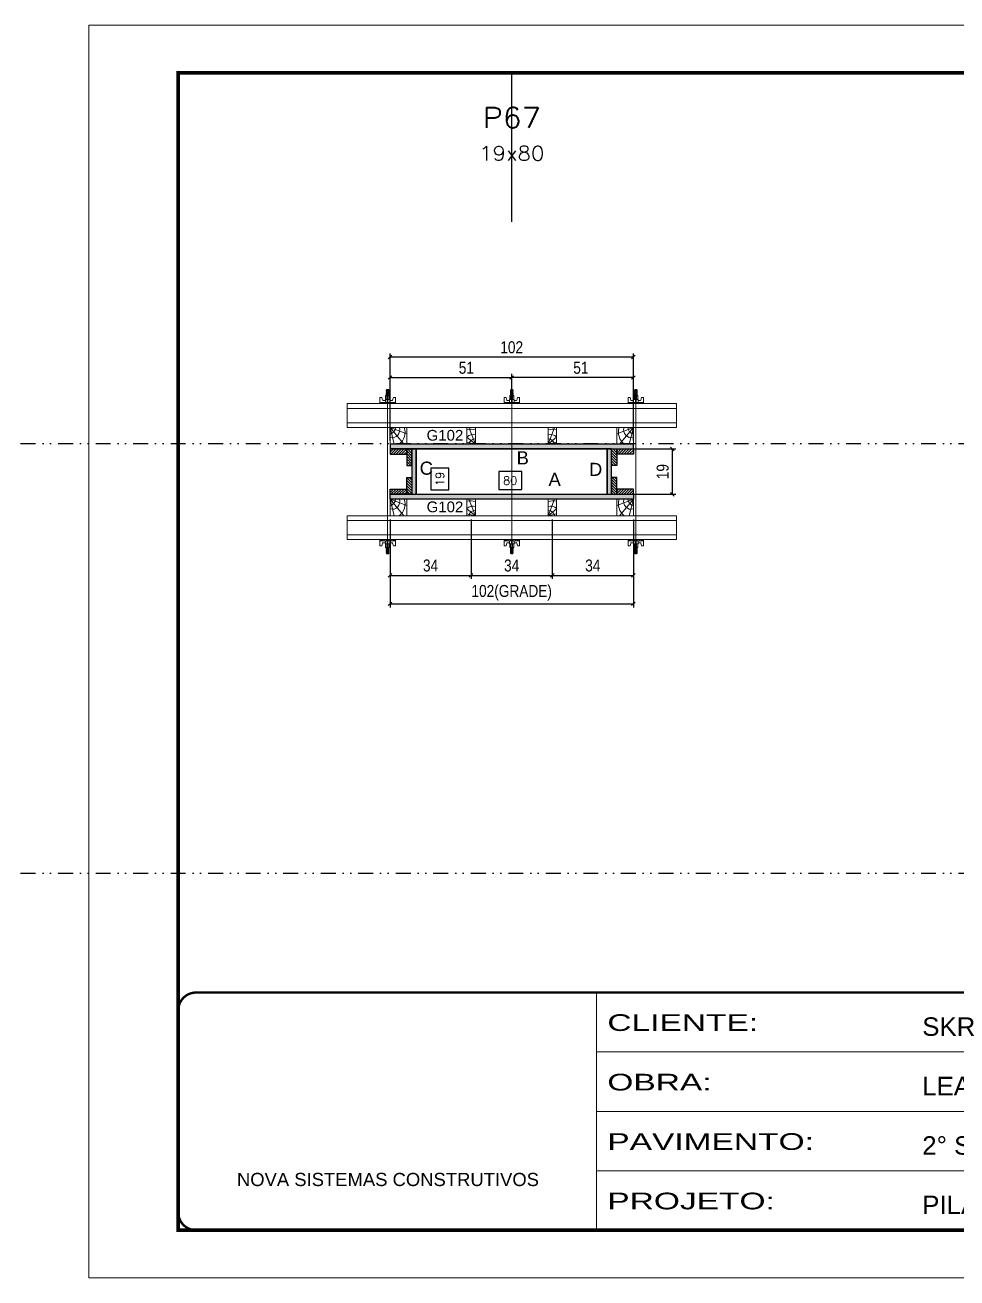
# Model space of a CAD drawing. Extents: x 13513 to 27878, y -21631 to 6985.
# Drawn here: x 19129 to 19910, y -957 to 93 of the extents above; entities that cross this region are included whole.
import ezdxf
from ezdxf.enums import TextEntityAlignment as Align

# ---------------------------------------------------------------- set-up
doc = ezdxf.new("R2010")
doc.units = 0
for name, pattern in [('CONTINUO', [0]), ('DASHED', [0.75, 0.5, -0.25]), ('DIVIDE2', [0.625, 0.25, -0.125, 0, -0.125, 0, -0.125]), ('HIDDEN', [0.375, 0.25, -0.125])]:
    doc.linetypes.add(name, pattern=pattern)
for name, color, linetype in [('CHAPA', 1, 'Continuous'), ('COTA', 241, 'Continuous'), ('MEIO_PONT', 93, 'Continuous'), ('Nível', 160, 'Continuous'), ('Painéis', 200, 'Continuous'), ('SARRAFO', 251, 'Continuous'), ('Texto de Titulo', 7, 'Continuous'), ('Texto Qtd Sarr', 242, 'Continuous'), ('TEXTO_GERAL', 7, 'Continuous')]:
    doc.layers.add(name, color=color, linetype=linetype)
for name, color, linetype, lineweight in [('Folhas', 255, 'Continuous', 9), ('Hachura', 251, 'Continuous', 9), ('Madeira', 126, 'Continuous', 18), ('Perfil Metálico', 224, 'Continuous', 18), ('SARRAFO DE PRESSAO', 251, 'DASHED', 9), ('Texto Seção', 7, 'Continuous', 15)]:
    doc.layers.add(name, color=color, linetype=linetype, lineweight=lineweight)
doc.styles.add('ARIAL', font='arial.ttf')
doc.styles.add('COTA TECNICA 2X', font='techl___.ttf', dxfattribs={"height": 10})
doc.styles.add('ROMANS', font='romans.shx')
doc.styles.add('SANSSERIF', font='sas_____.pfb')
doc.styles.add('Tecnologia', font='')
doc.styles.get('Tecnologia').set_extended_font_data('Forgotten Futurist')
doc.dimstyles.new('SECAO PILAR', dxfattribs={"dimtxt": 10, "dimasz": 3, "dimexe": 3, "dimexo": 3, "dimgap": 3, "dimtad": 1, "dimdec": 1, "dimlfac": 0.5, "dimzin": 12, "dimdsep": 46, "dimtxsty": 'COTA TECNICA 2X', "dimblk1": 'OBLIQUE', "dimblk2": 'OBLIQUE', "dimsah": 1, "dimcen": 0.9, "dimclrd": 256, "dimclre": 256, "dimclrt": 256, "dimadec": 1, "dimazin": 3, "dimtfac": 1, "dimtdec": 1, "dimtmove": 0, "dimatfit": 3, "dimfxl": 1, "dimtolj": 1, "dimtzin": 12, "dimarcsym": 0})
doc.dimstyles.new('SECÇÃO 2', dxfattribs={"dimtxt": 7, "dimasz": 6, "dimexe": 0.18, "dimexo": 2, "dimgap": -4, "dimtad": 3, "dimdec": 1, "dimlfac": 0.5, "dimzin": 12, "dimdsep": 46, "dimtxsty": 'ROMANS', "dimblk": 'ARCHTICK', "dimcen": 0.09, "dimse1": 1, "dimse2": 1, "dimsd1": 1, "dimsd2": 1, "dimclrd": 180, "dimclre": 5, "dimclrt": 1, "dimadec": 0, "dimazin": 3, "dimtfac": 1, "dimtdec": 1, "dimtofl": 0, "dimtmove": 0, "dimatfit": 3, "dimldrblk": 'ARCHTICK', "dimfxl": 1, "dimtolj": 1, "dimtzin": 0, "dimarcsym": 0})
pattern_1 = [(225, (10135.5847, -23191.3918), (1.12253202, -1.12253202), [])]
pattern_2 = [(225, (10310.5847, -23191.3918), (1.12253202, -1.12253202), [])]
pattern_3 = [(135, (-3271.2717, 9202.9682), (-1.12253202, -1.12253202), [])]
pattern_4 = [(135, (-3331.2717, 9202.9682), (-1.12253202, -1.12253202), [])]

# ---------------------------------------------------------------- blocks, each defined once
blk = doc.blocks.new('9999999999')
at = {"color": 30, "linetype": 'CONTINUO'}
for p, q in [((98564.6, 34230.2), (98564.6, 34429.4)), ((98564.6, 34379.6), (99584, 34379.6)), ((98564.6, 34329.8), (99488, 34329.8)), ((99584, 34329.8), (99488, 34329.8)), ((99488, 34329.8), (99488, 34230.2)), ((98564.6, 34280), (99488, 34280))]:
    blk.add_line(p, q, dxfattribs=at)
at = {"color": 30, "linetype": 'CONTINUO', "const_width": 2}
blk.add_lwpolyline([(99584, 34230.2), (99584, 34414.4, 0.414214), (99569, 34429.4), (98229, 34429.4, 0.414214), (98214, 34414.4), (98214, 34245.2, 0.414214), (98229, 34230.2), (99584, 34230.2)], format="xyb", dxfattribs=at)
at = {"layer": 'Folhas'}
blk.add_lwpolyline([(98139, 34190.2), (99624, 34190.2), (99624, 35240.2), (98139, 35240.2)], close=True, dxfattribs=at)
at = {"layer": 'Folhas', "color": 30, "const_width": 3}
blk.add_lwpolyline([(98214, 34230.2), (99584, 34230.2), (99584, 35200.2), (98214, 35200.2)], close=True, dxfattribs=at)
at = {"color": 7, "linetype": 'Continuous', "ltscale": 5, "style": 'ARIAL'}
for s, height, p in [('SKR', 15.48, (98837.7, 34393.1)), ('LEAF LOEFGREN', 15.483, (98837.7, 34343.3)), ('2° SUBSOLO INFERIOR', 15.483, (98837.7, 34293.5)), ('NOVA SISTEMAS CONSTRUTIVOS', 11.059, (98263.2, 34267.2)), ('PILARES', 15.48, (98837.7, 34243.7))]:
    blk.add_text(s, height=height, dxfattribs=at).set_placement(p)
at = {"layer": 'Folhas', "color": 7, "style": 'Tecnologia', "width": 1.5}
for s, p in [('CLIENTE:', (98573.7, 34397.2)), ('OBRA:', (98573.7, 34347.3)), ('PAVIMENTO:', (98573.7, 34297.5)), ('PROJETO:', (98573.7, 34247.7))]:
    blk.add_text(s, height=14, dxfattribs=at).set_placement(p)
blk = doc.blocks.new('titulo1')
at = {"layer": 'Defpoints', "color": 252, "linetype": 'HIDDEN', "ltscale": 2}
blk.add_line((0, 0), (0, 125), dxfattribs=at)
at = {"layer": 'Defpoints', "style": 'ROMANS', "oblique": 15}
blk.add_attdef('FOLHA', text='', height=10, dxfattribs=at).set_placement((0, 15.6), align=Align.MIDDLE_CENTER)
at = {"layer": 'Texto Qtd Sarr', "color": 3, "style": 'ROMANS', "oblique": 15}
for tag, height, p in [('TITULO', 17, (0, 71.4)), ('SEÇÃO', 12, (0, 41.5))]:
    blk.add_attdef(tag, text='', height=height, dxfattribs=at).set_placement(p, align=Align.MIDDLE_CENTER)
blk = doc.blocks.new('*D1653')
at = {"layer": 'COTA', "color": 180, "lineweight": -2, "transparency": 16777216}
for p, q in [((19545, -281), (19525.6, -281)), ((19525.6, -281), (19525.6, -296)), ((19545, -296), (19545, -281)), ((19525.6, -296), (19545, -296))]:
    blk.add_line(p, q, dxfattribs=at)
at = {"layer": 'Defpoints', "color": 0, "transparency": 16777216}
for p in [(19456.5, -300), (19616.5, -300), (19616.5, -300)]:
    blk.add_point(p, dxfattribs=at)
at = {"layer": 'COTA', "color": 1, "transparency": 16777216, "insert": (19535.3, -288.5), "char_height": 7, "attachment_point": 5, "style": 'ROMANS'}
blk.add_mtext('\\A1;80', dxfattribs=at)
blk = doc.blocks.new('_ArchTick')
at = {"color": 0, "linetype": 'ByBlock', "const_width": 0.15}
blk.add_lwpolyline([(-0.5, -0.5), (0.5, 0.5)], dxfattribs=at)
blk = doc.blocks.new('*D1654')
at = {"layer": 'COTA', "color": 180, "lineweight": -2, "transparency": 16777216}
for p, q in [((19483.8, -278.1), (19468.8, -278.1)), ((19468.8, -278.1), (19468.8, -296.1)), ((19483.8, -296.1), (19483.8, -278.1)), ((19468.8, -296.1), (19483.8, -296.1))]:
    blk.add_line(p, q, dxfattribs=at)
at = {"layer": 'Defpoints', "color": 0, "transparency": 16777216}
for p in [(19456.5, -262), (19487.8, -262), (19456.5, -300)]:
    blk.add_point(p, dxfattribs=at)
at = {"layer": 'COTA', "color": 1, "transparency": 16777216, "insert": (19476.3, -287.1), "char_height": 7, "attachment_point": 5, "rotation": 90, "style": 'ROMANS'}
blk.add_mtext('\\A1;19', dxfattribs=at)
blk = doc.blocks.new('_Oblique')
at = {"color": 0, "linetype": 'ByBlock', "lineweight": -2}
blk.add_line((-0.5, -0.5), (0.5, 0.5), dxfattribs=at)
blk = doc.blocks.new('*D1671')
at = {"layer": 'COTA', "lineweight": -2, "transparency": 16777216}
for p, q in [((19623.1, -262), (19674.2, -262)), ((19671.2, -300), (19671.2, -262)), ((19623.1, -300), (19674.2, -300))]:
    blk.add_line(p, q, dxfattribs=at)
at = {"layer": 'Defpoints', "color": 0, "transparency": 16777216}
for p in [(19620.1, -262), (19671.2, -262), (19620.1, -300)]:
    blk.add_point(p, dxfattribs=at)
at = {"layer": 'COTA', "lineweight": -2, "transparency": 16777216, "xscale": 3, "yscale": 3, "zscale": 3}
for p, rotation in [((19671.2, -262), 90), ((19671.2, -300), 270)]:
    blk.add_blockref('_Oblique', p, dxfattribs=dict(at, rotation=rotation))
at = {"layer": 'COTA', "transparency": 16777216, "insert": (19663.1, -281), "char_height": 10, "attachment_point": 5, "rotation": 90, "style": 'COTA TECNICA 2X'}
blk.add_mtext('\\A1;19', dxfattribs=at)
blk = doc.blocks.new('*D1655')
at = {"layer": 'COTA', "lineweight": -2, "transparency": 16777216}
for p, q in [((19434.5, -321), (19434.5, -394.8)), ((19638.5, -321), (19638.5, -394.8)), ((19434.5, -391.8), (19638.5, -391.8))]:
    blk.add_line(p, q, dxfattribs=at)
at = {"layer": 'Defpoints', "color": 0, "transparency": 16777216}
for p in [(19434.5, -318), (19638.5, -318), (19638.5, -391.8)]:
    blk.add_point(p, dxfattribs=at)
at = {"layer": 'COTA', "lineweight": -2, "transparency": 16777216, "xscale": 3, "yscale": 3, "zscale": 3, "rotation": 180}
blk.add_blockref('_Oblique', (19434.5, -391.8), dxfattribs=at)
at = {"layer": 'COTA', "lineweight": -2, "transparency": 16777216, "xscale": 3, "yscale": 3, "zscale": 3}
blk.add_blockref('_Oblique', (19638.5, -391.8), dxfattribs=at)
at = {"layer": 'COTA', "transparency": 16777216, "insert": (19536.5, -382.5), "char_height": 10, "attachment_point": 5, "style": 'COTA TECNICA 2X'}
blk.add_mtext('\\A1;102(GRADE)', dxfattribs=at)
blk = doc.blocks.new('*D1656')
at = {"layer": 'COTA', "lineweight": -2, "transparency": 16777216}
for p, q in [((19570.5, -321), (19570.5, -370.9)), ((19638.5, -321), (19638.5, -370.9)), ((19570.5, -367.9), (19638.5, -367.9))]:
    blk.add_line(p, q, dxfattribs=at)
at = {"layer": 'Defpoints', "color": 0, "transparency": 16777216}
for p in [(19570.5, -318), (19638.5, -318), (19638.5, -367.9)]:
    blk.add_point(p, dxfattribs=at)
at = {"layer": 'COTA', "lineweight": -2, "transparency": 16777216, "xscale": 3, "yscale": 3, "zscale": 3, "rotation": 180}
blk.add_blockref('_Oblique', (19570.5, -367.9), dxfattribs=at)
at = {"layer": 'COTA', "lineweight": -2, "transparency": 16777216, "xscale": 3, "yscale": 3, "zscale": 3}
blk.add_blockref('_Oblique', (19638.5, -367.9), dxfattribs=at)
at = {"layer": 'COTA', "transparency": 16777216, "insert": (19604.5, -359.7), "char_height": 10, "attachment_point": 5, "style": 'COTA TECNICA 2X'}
blk.add_mtext('\\A1;34', dxfattribs=at)
blk = doc.blocks.new('*D1657')
at = {"layer": 'COTA', "lineweight": -2, "transparency": 16777216}
for p, q in [((19434.5, -321), (19434.5, -370.9)), ((19502.5, -321), (19502.5, -370.9)), ((19434.5, -367.9), (19502.5, -367.9))]:
    blk.add_line(p, q, dxfattribs=at)
at = {"layer": 'Defpoints', "color": 0, "transparency": 16777216}
for p in [(19434.5, -318), (19502.5, -318), (19502.5, -367.9)]:
    blk.add_point(p, dxfattribs=at)
at = {"layer": 'COTA', "lineweight": -2, "transparency": 16777216, "xscale": 3, "yscale": 3, "zscale": 3, "rotation": 180}
blk.add_blockref('_Oblique', (19434.5, -367.9), dxfattribs=at)
at = {"layer": 'COTA', "lineweight": -2, "transparency": 16777216, "xscale": 3, "yscale": 3, "zscale": 3}
blk.add_blockref('_Oblique', (19502.5, -367.9), dxfattribs=at)
at = {"layer": 'COTA', "transparency": 16777216, "insert": (19468.5, -359.7), "char_height": 10, "attachment_point": 5, "style": 'COTA TECNICA 2X'}
blk.add_mtext('\\A1;34', dxfattribs=at)
blk = doc.blocks.new('*D1658')
at = {"layer": 'COTA', "lineweight": -2, "transparency": 16777216}
for p, q in [((19502.5, -321), (19502.5, -370.9)), ((19570.5, -321), (19570.5, -370.9)), ((19502.5, -367.9), (19570.5, -367.9))]:
    blk.add_line(p, q, dxfattribs=at)
at = {"layer": 'Defpoints', "color": 0, "transparency": 16777216}
for p in [(19502.5, -318), (19570.5, -318), (19570.5, -367.9)]:
    blk.add_point(p, dxfattribs=at)
at = {"layer": 'COTA', "lineweight": -2, "transparency": 16777216, "xscale": 3, "yscale": 3, "zscale": 3, "rotation": 180}
blk.add_blockref('_Oblique', (19502.5, -367.9), dxfattribs=at)
at = {"layer": 'COTA', "lineweight": -2, "transparency": 16777216, "xscale": 3, "yscale": 3, "zscale": 3}
blk.add_blockref('_Oblique', (19570.5, -367.9), dxfattribs=at)
at = {"layer": 'COTA', "transparency": 16777216, "insert": (19536.5, -359.7), "char_height": 10, "attachment_point": 5, "style": 'COTA TECNICA 2X'}
blk.add_mtext('\\A1;34', dxfattribs=at)
blk = doc.blocks.new('*D1659')
at = {"layer": 'COTA', "lineweight": -2, "transparency": 16777216}
for p, q in [((19434.5, -255), (19434.5, -181.9)), ((19434.5, -184.9), (19638.5, -184.9)), ((19638.5, -255), (19638.5, -181.9))]:
    blk.add_line(p, q, dxfattribs=at)
at = {"layer": 'Defpoints', "color": 0, "transparency": 16777216}
for p in [(19638.5, -184.9), (19434.5, -258), (19638.5, -258)]:
    blk.add_point(p, dxfattribs=at)
at = {"layer": 'COTA', "lineweight": -2, "transparency": 16777216, "xscale": 3, "yscale": 3, "zscale": 3, "rotation": 180}
blk.add_blockref('_Oblique', (19434.5, -184.9), dxfattribs=at)
at = {"layer": 'COTA', "lineweight": -2, "transparency": 16777216, "xscale": 3, "yscale": 3, "zscale": 3}
blk.add_blockref('_Oblique', (19638.5, -184.9), dxfattribs=at)
at = {"layer": 'COTA', "transparency": 16777216, "insert": (19536.5, -176.8), "char_height": 10, "attachment_point": 5, "style": 'COTA TECNICA 2X'}
blk.add_mtext('\\A1;102', dxfattribs=at)
blk = doc.blocks.new('*D1660')
at = {"layer": 'COTA', "lineweight": -2, "transparency": 16777216}
for p, q in [((19434.5, -221), (19434.5, -199.1)), ((19536.5, -221), (19536.5, -199.1)), ((19434.5, -202.1), (19536.5, -202.1))]:
    blk.add_line(p, q, dxfattribs=at)
at = {"layer": 'Defpoints', "color": 0, "transparency": 16777216}
for p in [(19536.5, -202.1), (19434.5, -224), (19536.5, -224)]:
    blk.add_point(p, dxfattribs=at)
at = {"layer": 'COTA', "lineweight": -2, "transparency": 16777216, "xscale": 3, "yscale": 3, "zscale": 3, "rotation": 180}
blk.add_blockref('_Oblique', (19434.5, -202.1), dxfattribs=at)
at = {"layer": 'COTA', "lineweight": -2, "transparency": 16777216, "xscale": 3, "yscale": 3, "zscale": 3}
blk.add_blockref('_Oblique', (19536.5, -202.1), dxfattribs=at)
at = {"layer": 'COTA', "transparency": 16777216, "insert": (19498.5, -194), "char_height": 10, "attachment_point": 5, "style": 'COTA TECNICA 2X'}
blk.add_mtext('\\A1;51', dxfattribs=at)
blk = doc.blocks.new('*D1661')
at = {"layer": 'COTA', "lineweight": -2, "transparency": 16777216}
for p, q in [((19536.5, -221), (19536.5, -199.1)), ((19638.5, -221), (19638.5, -199.1)), ((19638.5, -202.1), (19536.5, -202.1))]:
    blk.add_line(p, q, dxfattribs=at)
at = {"layer": 'Defpoints', "color": 0, "transparency": 16777216}
for p in [(19536.5, -202.1), (19536.5, -224), (19638.5, -224)]:
    blk.add_point(p, dxfattribs=at)
at = {"layer": 'COTA', "lineweight": -2, "transparency": 16777216, "xscale": 3, "yscale": 3, "zscale": 3, "rotation": 180}
blk.add_blockref('_Oblique', (19536.5, -202.1), dxfattribs=at)
at = {"layer": 'COTA', "lineweight": -2, "transparency": 16777216, "xscale": 3, "yscale": 3, "zscale": 3}
blk.add_blockref('_Oblique', (19638.5, -202.1), dxfattribs=at)
at = {"layer": 'COTA', "transparency": 16777216, "insert": (19594.5, -194), "char_height": 10, "attachment_point": 5, "style": 'COTA TECNICA 2X'}
blk.add_mtext('\\A1;51', dxfattribs=at)
blk = doc.blocks.new('C')
at = {"layer": 'Hachura', "color": 0}
for p, q in [((0, 3.22), (0, -3.22)), ((0.45, 3.22), (0, 3.22)), ((0.46, 3.16), (0, 3.16)), ((0.46, 3.05), (0, 3.05)), ((0.46, 2.88), (0, 2.88)), ((0, 2.75), (0, -1.16)), ((0.46, 2.65), (0, 2.65)), ((0.46, 2.23), (0, 2.23)), ((0.46, 1.51), (0, 1.51)), ((0.39, 0.49), (0.17, 0.49)), ((0.45, -3.23), (0.45, 3.22)), ((0.45, 3.22), (2.58, 3.22)), ((1.74, 0.97), (0.45, 0.97)), ((1.45, 0.1), (0.45, 0.1)), ((1.35, 1.94), (1.35, 0.96)), ((2.58, 2.39), (1.47, 2.09)), ((1.74, -0.97), (1.74, 0.97)), ((1.74, 0.97), (1.74, 0.84)), ((1.74, 0.97), (1.74, 0.84)), ((1.74, 0.84), (3.35, 0.84)), ((3.35, 0.45), (1.74, 0.45)), ((2.58, 3.22), (2.58, 2.39)), ((3.32, 0.84), (3.32, -0.84)), ((3.35, 0.84), (3.35, -0.84)), ((3.68, 0.45), (3.35, 0.45)), ((3.84, -0.52), (3.35, 0.45)), ((3.35, 0.06), (3.67, -0.57)), ((3.68, 0.45), (4.16, -0.52)), ((3.72, 0.5), (4.25, -0.57)), ((4.37, -0.55), (3.83, 0.53)), ((4.15, 0.45), (3.93, 0.45)), ((4.42, -0.52), (3.93, 0.45)), ((4.15, 0.45), (4.26, 0.45)), ((4.26, 0.45), (4.74, -0.52)), ((4.3, 0.5), (4.83, -0.57)), ((4.95, -0.55), (4.41, 0.53)), ((4.51, 0.45), (4.84, 0.45)), ((5, -0.52), (4.51, 0.45)), ((4.84, 0.45), (5.32, -0.52)), ((4.88, 0.5), (5.41, -0.57)), ((5.53, -0.55), (4.99, 0.53)), ((5.58, -0.52), (5.09, 0.45)), ((5.42, 0.45), (5.09, 0.45)), ((5.58, -0.52), (5.09, 0.45)), ((5.42, 0.45), (5.74, -0.19)), ((5.46, 0.5), (5.74, -0.07)), ((5.74, 0.19), (5.57, 0.53)), ((5.74, 0.32), (5.68, 0.45)), ((5.68, 0.45), (5.74, 0.45)), ((5.74, 0.45), (5.9, 0.29)), ((5.74, 0.45), (5.74, -0.52)), ((5.9, -0.36), (5.9, 0.29)), ((0.45, 0), (0, 0)), ((0.46, -1.52), (0, -1.52)), ((0.46, -2.23), (0, -2.23)), ((0.46, -2.65), (0, -2.65)), ((0.46, -2.88), (0, -2.88)), ((0.46, -3.05), (0, -3.05)), ((0.46, -3.16), (0, -3.16)), ((0, -3.22), (2.57, -3.22)), ((0.08, -0.48), (0.29, -0.48)), ((0.29, -0.48), (0.4, -0.48)), ((0.45, 0), (0.45, -0.97)), ((0.45, -0.16), (1.45, -0.16)), ((0.45, -0.65), (0.45, -0.32)), ((0.45, -3.23), (0.45, -0.65)), ((0.45, -0.97), (1.74, -0.97)), ((1.35, -1.94), (1.35, -0.97)), ((2.58, -2.39), (1.47, -2.1)), ((3.35, -0.32), (1.74, -0.32)), ((3.35, -0.84), (1.74, -0.84)), ((2.58, -3.23), (2.58, -2.39)), ((3.35, -0.07), (3.58, -0.52)), ((3.35, -0.52), (3.58, -0.52)), ((3.84, -0.52), (4.16, -0.52)), ((4.42, -0.52), (4.74, -0.52)), ((4.63, -0.52), (4.74, -0.52)), ((5, -0.52), (5.32, -0.52)), ((5.58, -0.52), (5.74, -0.52)), ((5.74, -0.52), (5.9, -0.36)), ((5.74, -0.52), (5.74, -0.52))]:
    blk.add_line(p, q, dxfattribs=at)
for centre, radius, start, end in [((1.52, 1.94), 0.161, 104.7436, 180), ((1.44, -0.03), 0.129, 272.695, 87.305), ((3.81, 0.39), 0.143, 25.5688, 154.4312), ((4.39, 0.39), 0.143, 25.5688, 154.4312), ((4.97, 0.39), 0.143, 25.5688, 154.4312), ((5.55, 0.39), 0.143, 25.5688, 154.4312), ((0.17, -0.37), 0.174, 221.744, 317.8592), ((1.52, -1.94), 0.161, 180, 255.2564), ((3.71, -0.4), 0.174, 222.1408, 318.256), ((4.29, -0.4), 0.174, 222.1408, 318.256), ((4.87, -0.4), 0.174, 222.1408, 318.256), ((5.45, -0.4), 0.174, 222.1408, 318.256), ((5.61, -0.4), 0.174, 317.8592, 318.256)]:
    blk.add_arc(centre, radius, start, end, dxfattribs=at)
blk = doc.blocks.new('PONTALETE')
at = {"layer": 'Madeira'}
for q in [(2.71, 7), (7, 5.76), (7, 1.74)]:
    blk.add_line((0, 0), q, dxfattribs=at)
blk.add_lwpolyline([(0, 0), (7, 0), (7, 7), (0, 7)], close=True, dxfattribs=at)
for centre, radius, start, end in [((2.04, 0.06), 6.23, 37.2818, 109.0913), ((1.09, 0.9), 3.19, 343.603, 109.9847), ((-0.21, -0.78), 3.09, 14.6322, 86.0383)]:
    blk.add_arc(centre, radius, start, end, dxfattribs=at)
blk = doc.blocks.new('MEIO PONTALETE')
at = {"layer": 'Madeira'}
for q in [(2.71, 7), (3.5, 2.88), (3.5, 0.87)]:
    blk.add_line((0, 0), q, dxfattribs=at)
blk.add_lwpolyline([(0, 0), (3.5, 0), (3.5, 7), (0, 7)], close=True, dxfattribs=at)
for centre, radius, start, end in [((2.04, 0.06), 6.23, 76.4499, 109.0913), ((1.09, 0.9), 3.19, 40.9063, 109.9847), ((-0.21, -0.78), 3.09, 14.6322, 86.0383)]:
    blk.add_arc(centre, radius, start, end, dxfattribs=at)

msp = doc.modelspace()

# ---------------------------------------------------------------- hatches: boundary and pattern name
at = {"layer": 'Hachura'}
h = msp.add_hatch(color=256, dxfattribs=at)
h.dxf.hatch_style = 1
h.paths.add_polyline_path([(19638.54, -261.98), (19638.54, -257.98), (19434.54, -257.98), (19434.54, -261.98)])
h = msp.add_hatch(color=256, dxfattribs=at)
h.dxf.hatch_style = 1
h.paths.add_polyline_path([(19638.54, -261.98), (19638.54, -257.98), (19434.54, -257.98), (19434.54, -261.98)])
h = msp.add_hatch(dxfattribs=at)
h.set_pattern_fill('ANSI31', color=256, scale=0.5, angle=180, style=0)
h.set_pattern_definition(pattern_2)
h.paths.add_polyline_path([(19448.54, -261.98), (19448.54, -266.38), (19434.54, -266.38), (19434.54, -261.98)])
h = msp.add_hatch(dxfattribs=at)
h.set_pattern_fill('ANSI31', color=256, scale=0.5, angle=90, style=0)
h.set_pattern_definition(pattern_4)
h.paths.add_polyline_path([(19452.94, -275.98), (19448.54, -275.98), (19448.54, -261.98), (19452.94, -261.98)])
h = msp.add_hatch(color=256, dxfattribs=at)
h.dxf.hatch_style = 1
h.paths.add_polyline_path([(19452.94, -299.98), (19456.54, -299.98), (19456.54, -261.98), (19452.94, -261.98)])
h = msp.add_hatch(color=256, dxfattribs=at)
h.dxf.hatch_style = 1
h.paths.add_polyline_path([(19452.94, -299.98), (19456.54, -299.98), (19456.54, -261.98), (19452.94, -261.98)])
h = msp.add_hatch(color=256, dxfattribs=at)
h.dxf.hatch_style = 1
h.paths.add_polyline_path([(19616.54, -299.98), (19620.14, -299.98), (19620.14, -261.98), (19616.54, -261.98)])
h = msp.add_hatch(color=256, dxfattribs=at)
h.dxf.hatch_style = 1
h.paths.add_polyline_path([(19616.54, -299.98), (19620.14, -299.98), (19620.14, -261.98), (19616.54, -261.98)])
h = msp.add_hatch(dxfattribs=at)
h.set_pattern_fill('ANSI31', color=256, scale=0.5, angle=90, style=0)
h.set_pattern_definition(pattern_3)
h.paths.add_polyline_path([(19620.14, -275.98), (19624.54, -275.98), (19624.54, -261.98), (19620.14, -261.98)])
h = msp.add_hatch(dxfattribs=at)
h.set_pattern_fill('ANSI31', color=256, scale=0.5, angle=180, style=0)
h.set_pattern_definition(pattern_1)
h.paths.add_polyline_path([(19624.54, -261.98), (19624.54, -266.38), (19638.54, -266.38), (19638.54, -261.98)])
h = msp.add_hatch(dxfattribs=at)
h.set_pattern_fill('ANSI31', color=256, scale=0.5, angle=90, style=0)
h.set_pattern_definition(pattern_4)
h.paths.add_polyline_path([(19452.94, -285.98), (19448.54, -285.98), (19448.54, -299.98), (19452.94, -299.98)])
h = msp.add_hatch(dxfattribs=at)
h.set_pattern_fill('ANSI31', color=256, scale=0.5, angle=90, style=0)
h.set_pattern_definition(pattern_3)
h.paths.add_polyline_path([(19620.14, -285.98), (19624.54, -285.98), (19624.54, -299.98), (19620.14, -299.98)])
h = msp.add_hatch(dxfattribs=at)
h.set_pattern_fill('ANSI31', color=256, scale=0.5, angle=180, style=0)
h.set_pattern_definition(pattern_2)
h.paths.add_polyline_path([(19448.54, -299.98), (19448.54, -295.58), (19434.54, -295.58), (19434.54, -299.98)])
h = msp.add_hatch(color=256, dxfattribs=at)
h.dxf.hatch_style = 1
h.paths.add_polyline_path([(19638.54, -299.98), (19638.54, -303.98), (19434.54, -303.98), (19434.54, -299.98)])
h = msp.add_hatch(color=256, dxfattribs=at)
h.dxf.hatch_style = 1
h.paths.add_polyline_path([(19638.54, -299.98), (19638.54, -303.98), (19434.54, -303.98), (19434.54, -299.98)])
h = msp.add_hatch(dxfattribs=at)
h.set_pattern_fill('ANSI31', color=256, scale=0.5, angle=180, style=0)
h.set_pattern_definition(pattern_1)
h.paths.add_polyline_path([(19624.54, -299.98), (19624.54, -295.58), (19638.54, -295.58), (19638.54, -299.98)])

# ---------------------------------------------------------------- linework, layer by layer
at = {"layer": 'CHAPA'}
for points in [[(19638.54, -261.98), (19638.54, -257.98), (19434.54, -257.98), (19434.54, -261.98)], [(19638.54, -261.98), (19638.54, -257.98), (19434.54, -257.98), (19434.54, -261.98)], [(19452.94, -299.98), (19456.54, -299.98), (19456.54, -261.98), (19452.94, -261.98)], [(19452.94, -299.98), (19456.54, -299.98), (19456.54, -261.98), (19452.94, -261.98)], [(19616.54, -299.98), (19620.14, -299.98), (19620.14, -261.98), (19616.54, -261.98)], [(19616.54, -299.98), (19620.14, -299.98), (19620.14, -261.98), (19616.54, -261.98)], [(19638.54, -299.98), (19638.54, -303.98), (19434.54, -303.98), (19434.54, -299.98)], [(19638.54, -299.98), (19638.54, -303.98), (19434.54, -303.98), (19434.54, -299.98)]]:
    msp.add_lwpolyline(points, close=True, dxfattribs=at)
at = {"layer": 'Hachura'}
for p, q in [((19432.54, -348.78), (19432.53, -216.98)), ((19536.53, -348.78), (19536.54, -216.98)), ((19640.54, -348.78), (19640.55, -216.98))]:
    msp.add_line(p, q, dxfattribs=at)
at = {"layer": 'Madeira'}
for points in [[(19638.54, -257.98), (19638.54, -243.98), (19434.54, -243.98), (19434.54, -257.98)], [(19638.54, -303.98), (19638.54, -317.98), (19434.54, -317.98), (19434.54, -303.98)]]:
    msp.add_lwpolyline(points, close=True, dxfattribs=at)
at = {"layer": 'Nível', "color": 4, "linetype": 'DIVIDE2', "ltscale": 50}
for p, q in [((13526.77, -257.44), (21431.15, -257.44)), ((13526.77, -617.44), (21531.15, -617.44))]:
    msp.add_line(p, q, dxfattribs=at)
at = {"layer": 'Painéis'}
msp.add_lwpolyline([(19456.54, -261.98), (19456.54, -299.98), (19616.54, -299.98), (19616.54, -261.98)], close=True, dxfattribs=at)
at = {"layer": 'Perfil Metálico'}
for points in [[(19674.54, -223.98), (19674.54, -243.98), (19398.54, -243.98), (19398.54, -223.98)], [(19398.54, -239.98), (19398.54, -227.98), (19674.54, -227.98), (19674.54, -239.98)], [(19674.54, -337.98), (19674.54, -317.98), (19398.54, -317.98), (19398.54, -337.98)], [(19398.54, -321.98), (19398.54, -333.98), (19674.54, -333.98), (19674.54, -321.98)]]:
    msp.add_lwpolyline(points, close=True, dxfattribs=at)
at = {"layer": 'SARRAFO'}
for points in [[(19434.54, -266.38), (19448.54, -266.38), (19448.54, -261.98), (19434.54, -261.98)], [(19448.54, -261.98), (19448.54, -275.98), (19452.94, -275.98), (19452.94, -261.98)], [(19624.54, -261.98), (19624.54, -275.98), (19620.14, -275.98), (19620.14, -261.98)], [(19638.54, -266.38), (19624.54, -266.38), (19624.54, -261.98), (19638.54, -261.98)], [(19448.54, -299.98), (19448.54, -285.98), (19452.94, -285.98), (19452.94, -299.98)], [(19624.54, -299.98), (19624.54, -285.98), (19620.14, -285.98), (19620.14, -299.98)], [(19434.54, -295.58), (19448.54, -295.58), (19448.54, -299.98), (19434.54, -299.98)], [(19638.54, -295.58), (19624.54, -295.58), (19624.54, -299.98), (19638.54, -299.98)]]:
    msp.add_lwpolyline(points, close=True, dxfattribs=at)

# ---------------------------------------------------------------- block references
at = {"layer": 'Hachura', "linetype": 'Continuous', "yscale": 2, "zscale": 2}
for p, xscale, rotation in [((19432.54, -223.98), -2, 270), ((19536.53, -223.98), 2, 90), ((19640.54, -223.98), 2, 90), ((19432.54, -337.98), 2, 269.9999999999999), ((19536.53, -337.98), -2, 90), ((19640.54, -337.98), -2, 90)]:
    msp.add_blockref('C', p, dxfattribs=dict(at, xscale=xscale, rotation=rotation))
at = {"layer": 'MEIO_PONT', "yscale": 2, "zscale": 2}
for p, xscale, rotation in [((19434.54, -243.98), 2, 269.9999999999999), ((19638.54, -243.98), -2, 90), ((19434.54, -303.98), 2, 269.9999999999999), ((19638.54, -303.98), -2, 90)]:
    msp.add_blockref('PONTALETE', p, dxfattribs=dict(at, xscale=xscale, rotation=rotation))
at = {"layer": 'MEIO_PONT', "yscale": 1.999999997962732, "zscale": 1.999999997962732}
for p, xscale in [((19506.04, -257.98), -1.999999997962732), ((19567.04, -257.98), 1.999999997962732), ((19506.04, -317.98), -1.999999997962732), ((19567.04, -317.98), 1.999999997962732)]:
    msp.add_blockref('MEIO PONTALETE', p, dxfattribs=dict(at, xscale=xscale))
at = {"layer": 'SARRAFO DE PRESSAO', "color": 6, "linetype": 'ByBlock'}
msp.add_blockref('9999999999', (-78957.01, -35146.93), dxfattribs=at)
at = {"layer": 'Texto Seção'}
ref = msp.add_blockref('titulo1', (19536.54, -71.72), dxfattribs=at)
ref.add_attrib('TITULO', 'P67', dxfattribs={"layer": 'Texto de Titulo', "color": 7, "height": 17, "style": 'ROMANS', "width": 1.1}).set_placement((19536.54, 15.78), align=Align.MIDDLE_CENTER)
ref.add_attrib('SEÇÃO', '19x80', dxfattribs={"layer": 'Texto de Titulo', "color": 7, "height": 12, "style": 'ROMANS', "width": 1.1}).set_placement((19536.54, -14.22), align=Align.MIDDLE_CENTER)

# ---------------------------------------------------------------- texts
at = {"layer": 'TEXTO_GERAL', "color": 0, "linetype": 'Continuous', "style": 'SANSSERIF'}
for p in [(19465.18, -250.53), (19465.18, -310.53)]:
    msp.add_text('G102', height=9, dxfattribs=at).set_placement(p, align=Align.MIDDLE_LEFT)
at = {"layer": 'TEXTO_GERAL', "style": 'ARIAL'}
for s, p in [('C', (19464.93, -278.08)), ('B', (19545.8, -269.43)), ('A', (19572.51, -287.4)), ('D', (19606.88, -279.09))]:
    msp.add_text(s, height=11, dxfattribs=at).set_placement(p, align=Align.MIDDLE_CENTER)

# ---------------------------------------------------------------- dimensions: what is measured, and where the dimension line sits
at = {"layer": 'COTA'}
for base, p1, p2, picture, middle in [((19638.54, -184.88), (19434.54, -257.98), (19638.54, -257.98), '*D1659', (19536.54, -176.78)), ((19502.54, -367.92), (19434.54, -317.98), (19502.54, -317.98), '*D1657', (19468.54, -359.7)), ((19570.54, -367.92), (19502.54, -317.98), (19570.54, -317.98), '*D1658', (19536.54, -359.7)), ((19638.54, -367.92), (19570.54, -317.98), (19638.54, -317.98), '*D1656', (19604.54, -359.7))]:
    dim = msp.add_linear_dim(base=base, p1=p1, p2=p2, dimstyle='SECAO PILAR', dxfattribs=at)
    dim.commit()
    dim.dimension.update_dxf_attribs({"geometry": picture, "text_midpoint": middle})
for base, p1, p2, dimstyle, picture, middle in [((19536.53, -202.08), (19434.54, -223.98), (19536.53, -223.98), 'SECAO PILAR', '*D1660', (19498.53, -202.08)), ((19616.54, -299.98), (19456.54, -299.98), (19616.54, -299.98), 'SECÇÃO 2', '*D1653', (19535.3, -299.98))]:
    dim = msp.add_linear_dim(base=base, p1=p1, p2=p2, dimstyle=dimstyle, dxfattribs=at)
    dim.commit()
    dim.dimension.update_dxf_attribs({"geometry": picture, "text_midpoint": middle, "dimtype": 160})
for base, p1, p2, angle, dimstyle, picture, middle in [((19536.53, -202.08), (19638.54, -223.98), (19536.53, -223.98), 180, 'SECAO PILAR', '*D1661', (19594.53, -202.08)), ((19487.83, -261.98), (19456.54, -299.98), (19456.54, -261.98), 90, 'SECÇÃO 2', '*D1654', (19487.83, -287.07))]:
    dim = msp.add_linear_dim(base=base, p1=p1, p2=p2, angle=angle, dimstyle=dimstyle, dxfattribs=at)
    dim.commit()
    dim.dimension.update_dxf_attribs({"geometry": picture, "text_midpoint": middle, "dimtype": 160})
dim = msp.add_linear_dim(base=(19671.17, -261.98), p1=(19620.14, -299.98), p2=(19620.14, -261.98), angle=90, dimstyle='SECAO PILAR', dxfattribs=at)
dim.commit()
dim.dimension.update_dxf_attribs({"geometry": '*D1671', "text_midpoint": (19663.09, -280.98)})
dim = msp.add_linear_dim(base=(19638.54, -391.76), p1=(19434.54, -317.98), p2=(19638.54, -317.98), text='<>(GRADE)', dimstyle='SECAO PILAR', dxfattribs=at)
dim.commit()
dim.dimension.update_dxf_attribs({"geometry": '*D1655', "text_midpoint": (19536.54, -382.54)})

doc.saveas('drawing.dxf')
